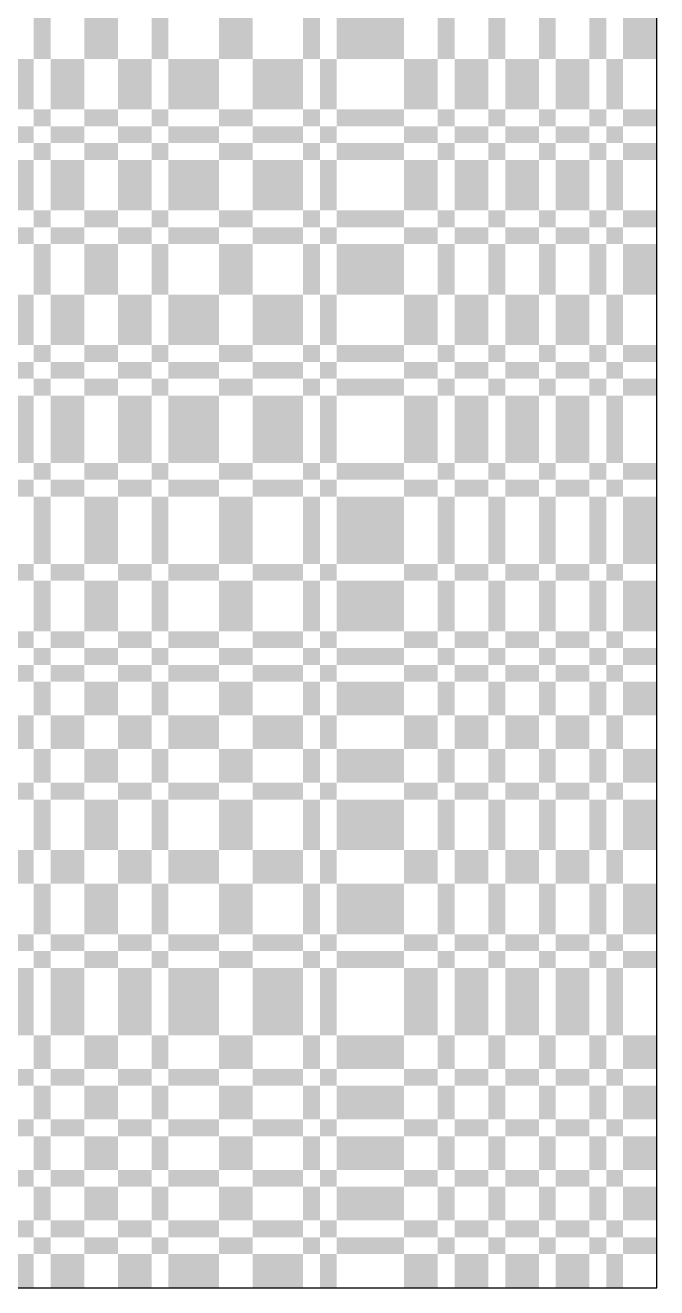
# Model space of a CAD drawing. Extents: x 0 to 10, y 0 to 10.
# Drawn here: x 8.25 to 9, y 1 to 2.5 of the extents above; entities that cross this region are included whole.
import ezdxf

# ---------------------------------------------------------------- set-up
doc = ezdxf.new("R2010")
doc.units = 0
doc.header["$MEASUREMENT"] = 0
doc.layers.add('CHROME', color=7, linetype='Continuous')
doc.layers.add('OUTLINE', color=7, linetype='Continuous')

msp = doc.modelspace()

# ---------------------------------------------------------------- linework, layer by layer
at = {"layer": 'CHROME'}
for points in [[(8.26, 2.46), (8.28, 2.46), (8.26, 2.54), (8.28, 2.54)], [(8.32, 2.46), (8.36, 2.46), (8.32, 2.54), (8.36, 2.54)], [(8.4, 2.46), (8.42, 2.46), (8.4, 2.54), (8.42, 2.54)], [(8.48, 2.46), (8.52, 2.46), (8.48, 2.54), (8.52, 2.54)], [(8.58, 2.46), (8.6, 2.46), (8.58, 2.54), (8.6, 2.54)], [(8.62, 2.46), (8.7, 2.46), (8.62, 2.54), (8.7, 2.54)], [(8.74, 2.46), (8.76, 2.46), (8.74, 2.54), (8.76, 2.54)], [(8.8, 2.46), (8.82, 2.46), (8.8, 2.54), (8.82, 2.54)], [(8.86, 2.46), (8.88, 2.46), (8.86, 2.54), (8.88, 2.54)], [(8.92, 2.46), (8.94, 2.46), (8.92, 2.54), (8.94, 2.54)], [(8.96, 2.46), (9, 2.46), (8.96, 2.54), (9, 2.54)], [(8.24, 2.4), (8.26, 2.4), (8.24, 2.46), (8.26, 2.46)], [(8.28, 2.4), (8.32, 2.4), (8.28, 2.46), (8.32, 2.46)], [(8.36, 2.4), (8.4, 2.4), (8.36, 2.46), (8.4, 2.46)], [(8.42, 2.4), (8.48, 2.4), (8.42, 2.46), (8.48, 2.46)], [(8.52, 2.4), (8.58, 2.4), (8.52, 2.46), (8.58, 2.46)], [(8.6, 2.4), (8.62, 2.4), (8.6, 2.46), (8.62, 2.46)], [(8.7, 2.4), (8.74, 2.4), (8.7, 2.46), (8.74, 2.46)], [(8.76, 2.4), (8.8, 2.4), (8.76, 2.46), (8.8, 2.46)], [(8.82, 2.4), (8.86, 2.4), (8.82, 2.46), (8.86, 2.46)], [(8.88, 2.4), (8.92, 2.4), (8.88, 2.46), (8.92, 2.46)], [(8.94, 2.4), (8.96, 2.4), (8.94, 2.46), (8.96, 2.46)], [(8.26, 2.38), (8.28, 2.38), (8.26, 2.4), (8.28, 2.4)], [(8.32, 2.38), (8.36, 2.38), (8.32, 2.4), (8.36, 2.4)], [(8.4, 2.38), (8.42, 2.38), (8.4, 2.4), (8.42, 2.4)], [(8.48, 2.38), (8.52, 2.38), (8.48, 2.4), (8.52, 2.4)], [(8.58, 2.38), (8.6, 2.38), (8.58, 2.4), (8.6, 2.4)], [(8.62, 2.38), (8.7, 2.38), (8.62, 2.4), (8.7, 2.4)], [(8.74, 2.38), (8.76, 2.38), (8.74, 2.4), (8.76, 2.4)], [(8.8, 2.38), (8.82, 2.38), (8.8, 2.4), (8.82, 2.4)], [(8.86, 2.38), (8.88, 2.38), (8.86, 2.4), (8.88, 2.4)], [(8.92, 2.38), (8.94, 2.38), (8.92, 2.4), (8.94, 2.4)], [(8.96, 2.38), (9, 2.38), (8.96, 2.4), (9, 2.4)], [(8.24, 2.36), (8.26, 2.36), (8.24, 2.38), (8.26, 2.38)], [(8.28, 2.36), (8.32, 2.36), (8.28, 2.38), (8.32, 2.38)], [(8.36, 2.36), (8.4, 2.36), (8.36, 2.38), (8.4, 2.38)], [(8.42, 2.36), (8.48, 2.36), (8.42, 2.38), (8.48, 2.38)], [(8.52, 2.36), (8.58, 2.36), (8.52, 2.38), (8.58, 2.38)], [(8.6, 2.36), (8.62, 2.36), (8.6, 2.38), (8.62, 2.38)], [(8.7, 2.36), (8.74, 2.36), (8.7, 2.38), (8.74, 2.38)], [(8.76, 2.36), (8.8, 2.36), (8.76, 2.38), (8.8, 2.38)], [(8.82, 2.36), (8.86, 2.36), (8.82, 2.38), (8.86, 2.38)], [(8.88, 2.36), (8.92, 2.36), (8.88, 2.38), (8.92, 2.38)], [(8.94, 2.36), (8.96, 2.36), (8.94, 2.38), (8.96, 2.38)], [(8.26, 2.34), (8.28, 2.34), (8.26, 2.36), (8.28, 2.36)], [(8.32, 2.34), (8.36, 2.34), (8.32, 2.36), (8.36, 2.36)], [(8.4, 2.34), (8.42, 2.34), (8.4, 2.36), (8.42, 2.36)], [(8.48, 2.34), (8.52, 2.34), (8.48, 2.36), (8.52, 2.36)], [(8.58, 2.34), (8.6, 2.34), (8.58, 2.36), (8.6, 2.36)], [(8.62, 2.34), (8.7, 2.34), (8.62, 2.36), (8.7, 2.36)], [(8.74, 2.34), (8.76, 2.34), (8.74, 2.36), (8.76, 2.36)], [(8.8, 2.34), (8.82, 2.34), (8.8, 2.36), (8.82, 2.36)], [(8.86, 2.34), (8.88, 2.34), (8.86, 2.36), (8.88, 2.36)], [(8.92, 2.34), (8.94, 2.34), (8.92, 2.36), (8.94, 2.36)], [(8.96, 2.34), (9, 2.34), (8.96, 2.36), (9, 2.36)], [(8.24, 2.28), (8.26, 2.28), (8.24, 2.34), (8.26, 2.34)], [(8.28, 2.28), (8.32, 2.28), (8.28, 2.34), (8.32, 2.34)], [(8.36, 2.28), (8.4, 2.28), (8.36, 2.34), (8.4, 2.34)], [(8.42, 2.28), (8.48, 2.28), (8.42, 2.34), (8.48, 2.34)], [(8.52, 2.28), (8.58, 2.28), (8.52, 2.34), (8.58, 2.34)], [(8.6, 2.28), (8.62, 2.28), (8.6, 2.34), (8.62, 2.34)], [(8.7, 2.28), (8.74, 2.28), (8.7, 2.34), (8.74, 2.34)], [(8.76, 2.28), (8.8, 2.28), (8.76, 2.34), (8.8, 2.34)], [(8.82, 2.28), (8.86, 2.28), (8.82, 2.34), (8.86, 2.34)], [(8.88, 2.28), (8.92, 2.28), (8.88, 2.34), (8.92, 2.34)], [(8.94, 2.28), (8.96, 2.28), (8.94, 2.34), (8.96, 2.34)], [(8.26, 2.26), (8.28, 2.26), (8.26, 2.28), (8.28, 2.28)], [(8.32, 2.26), (8.36, 2.26), (8.32, 2.28), (8.36, 2.28)], [(8.4, 2.26), (8.42, 2.26), (8.4, 2.28), (8.42, 2.28)], [(8.48, 2.26), (8.52, 2.26), (8.48, 2.28), (8.52, 2.28)], [(8.58, 2.26), (8.6, 2.26), (8.58, 2.28), (8.6, 2.28)], [(8.62, 2.26), (8.7, 2.26), (8.62, 2.28), (8.7, 2.28)], [(8.74, 2.26), (8.76, 2.26), (8.74, 2.28), (8.76, 2.28)], [(8.8, 2.26), (8.82, 2.26), (8.8, 2.28), (8.82, 2.28)], [(8.86, 2.26), (8.88, 2.26), (8.86, 2.28), (8.88, 2.28)], [(8.92, 2.26), (8.94, 2.26), (8.92, 2.28), (8.94, 2.28)], [(8.96, 2.26), (9, 2.26), (8.96, 2.28), (9, 2.28)], [(8.24, 2.24), (8.26, 2.24), (8.24, 2.26), (8.26, 2.26)], [(8.28, 2.24), (8.32, 2.24), (8.28, 2.26), (8.32, 2.26)], [(8.36, 2.24), (8.4, 2.24), (8.36, 2.26), (8.4, 2.26)], [(8.42, 2.24), (8.48, 2.24), (8.42, 2.26), (8.48, 2.26)], [(8.52, 2.24), (8.58, 2.24), (8.52, 2.26), (8.58, 2.26)], [(8.6, 2.24), (8.62, 2.24), (8.6, 2.26), (8.62, 2.26)], [(8.7, 2.24), (8.74, 2.24), (8.7, 2.26), (8.74, 2.26)], [(8.76, 2.24), (8.8, 2.24), (8.76, 2.26), (8.8, 2.26)], [(8.82, 2.24), (8.86, 2.24), (8.82, 2.26), (8.86, 2.26)], [(8.88, 2.24), (8.92, 2.24), (8.88, 2.26), (8.92, 2.26)], [(8.94, 2.24), (8.96, 2.24), (8.94, 2.26), (8.96, 2.26)], [(8.26, 2.18), (8.28, 2.18), (8.26, 2.24), (8.28, 2.24)], [(8.32, 2.18), (8.36, 2.18), (8.32, 2.24), (8.36, 2.24)], [(8.4, 2.18), (8.42, 2.18), (8.4, 2.24), (8.42, 2.24)], [(8.48, 2.18), (8.52, 2.18), (8.48, 2.24), (8.52, 2.24)], [(8.58, 2.18), (8.6, 2.18), (8.58, 2.24), (8.6, 2.24)], [(8.62, 2.18), (8.7, 2.18), (8.62, 2.24), (8.7, 2.24)], [(8.74, 2.18), (8.76, 2.18), (8.74, 2.24), (8.76, 2.24)], [(8.8, 2.18), (8.82, 2.18), (8.8, 2.24), (8.82, 2.24)], [(8.86, 2.18), (8.88, 2.18), (8.86, 2.24), (8.88, 2.24)], [(8.92, 2.18), (8.94, 2.18), (8.92, 2.24), (8.94, 2.24)], [(8.96, 2.18), (9, 2.18), (8.96, 2.24), (9, 2.24)], [(8.24, 2.12), (8.26, 2.12), (8.24, 2.18), (8.26, 2.18)], [(8.28, 2.12), (8.32, 2.12), (8.28, 2.18), (8.32, 2.18)], [(8.36, 2.12), (8.4, 2.12), (8.36, 2.18), (8.4, 2.18)], [(8.42, 2.12), (8.48, 2.12), (8.42, 2.18), (8.48, 2.18)], [(8.52, 2.12), (8.58, 2.12), (8.52, 2.18), (8.58, 2.18)], [(8.6, 2.12), (8.62, 2.12), (8.6, 2.18), (8.62, 2.18)], [(8.7, 2.12), (8.74, 2.12), (8.7, 2.18), (8.74, 2.18)], [(8.76, 2.12), (8.8, 2.12), (8.76, 2.18), (8.8, 2.18)], [(8.82, 2.12), (8.86, 2.12), (8.82, 2.18), (8.86, 2.18)], [(8.88, 2.12), (8.92, 2.12), (8.88, 2.18), (8.92, 2.18)], [(8.94, 2.12), (8.96, 2.12), (8.94, 2.18), (8.96, 2.18)], [(8.26, 2.1), (8.28, 2.1), (8.26, 2.12), (8.28, 2.12)], [(8.32, 2.1), (8.36, 2.1), (8.32, 2.12), (8.36, 2.12)], [(8.4, 2.1), (8.42, 2.1), (8.4, 2.12), (8.42, 2.12)], [(8.48, 2.1), (8.52, 2.1), (8.48, 2.12), (8.52, 2.12)], [(8.58, 2.1), (8.6, 2.1), (8.58, 2.12), (8.6, 2.12)], [(8.62, 2.1), (8.7, 2.1), (8.62, 2.12), (8.7, 2.12)], [(8.74, 2.1), (8.76, 2.1), (8.74, 2.12), (8.76, 2.12)], [(8.8, 2.1), (8.82, 2.1), (8.8, 2.12), (8.82, 2.12)], [(8.86, 2.1), (8.88, 2.1), (8.86, 2.12), (8.88, 2.12)], [(8.92, 2.1), (8.94, 2.1), (8.92, 2.12), (8.94, 2.12)], [(8.96, 2.1), (9, 2.1), (8.96, 2.12), (9, 2.12)], [(8.24, 2.08), (8.26, 2.08), (8.24, 2.1), (8.26, 2.1)], [(8.28, 2.08), (8.32, 2.08), (8.28, 2.1), (8.32, 2.1)], [(8.36, 2.08), (8.4, 2.08), (8.36, 2.1), (8.4, 2.1)], [(8.42, 2.08), (8.48, 2.08), (8.42, 2.1), (8.48, 2.1)], [(8.52, 2.08), (8.58, 2.08), (8.52, 2.1), (8.58, 2.1)], [(8.6, 2.08), (8.62, 2.08), (8.6, 2.1), (8.62, 2.1)], [(8.7, 2.08), (8.74, 2.08), (8.7, 2.1), (8.74, 2.1)], [(8.76, 2.08), (8.8, 2.08), (8.76, 2.1), (8.8, 2.1)], [(8.82, 2.08), (8.86, 2.08), (8.82, 2.1), (8.86, 2.1)], [(8.88, 2.08), (8.92, 2.08), (8.88, 2.1), (8.92, 2.1)], [(8.94, 2.08), (8.96, 2.08), (8.94, 2.1), (8.96, 2.1)], [(8.26, 2.06), (8.28, 2.06), (8.26, 2.08), (8.28, 2.08)], [(8.32, 2.06), (8.36, 2.06), (8.32, 2.08), (8.36, 2.08)], [(8.4, 2.06), (8.42, 2.06), (8.4, 2.08), (8.42, 2.08)], [(8.48, 2.06), (8.52, 2.06), (8.48, 2.08), (8.52, 2.08)], [(8.58, 2.06), (8.6, 2.06), (8.58, 2.08), (8.6, 2.08)], [(8.62, 2.06), (8.7, 2.06), (8.62, 2.08), (8.7, 2.08)], [(8.74, 2.06), (8.76, 2.06), (8.74, 2.08), (8.76, 2.08)], [(8.8, 2.06), (8.82, 2.06), (8.8, 2.08), (8.82, 2.08)], [(8.86, 2.06), (8.88, 2.06), (8.86, 2.08), (8.88, 2.08)], [(8.92, 2.06), (8.94, 2.06), (8.92, 2.08), (8.94, 2.08)], [(8.96, 2.06), (9, 2.06), (8.96, 2.08), (9, 2.08)], [(8.24, 1.98), (8.26, 1.98), (8.24, 2.06), (8.26, 2.06)], [(8.28, 1.98), (8.32, 1.98), (8.28, 2.06), (8.32, 2.06)], [(8.36, 1.98), (8.4, 1.98), (8.36, 2.06), (8.4, 2.06)], [(8.42, 1.98), (8.48, 1.98), (8.42, 2.06), (8.48, 2.06)], [(8.52, 1.98), (8.58, 1.98), (8.52, 2.06), (8.58, 2.06)], [(8.6, 1.98), (8.62, 1.98), (8.6, 2.06), (8.62, 2.06)], [(8.7, 1.98), (8.74, 1.98), (8.7, 2.06), (8.74, 2.06)], [(8.76, 1.98), (8.8, 1.98), (8.76, 2.06), (8.8, 2.06)], [(8.82, 1.98), (8.86, 1.98), (8.82, 2.06), (8.86, 2.06)], [(8.88, 1.98), (8.92, 1.98), (8.88, 2.06), (8.92, 2.06)], [(8.94, 1.98), (8.96, 1.98), (8.94, 2.06), (8.96, 2.06)], [(8.26, 1.96), (8.28, 1.96), (8.26, 1.98), (8.28, 1.98)], [(8.32, 1.96), (8.36, 1.96), (8.32, 1.98), (8.36, 1.98)], [(8.4, 1.96), (8.42, 1.96), (8.4, 1.98), (8.42, 1.98)], [(8.48, 1.96), (8.52, 1.96), (8.48, 1.98), (8.52, 1.98)], [(8.58, 1.96), (8.6, 1.96), (8.58, 1.98), (8.6, 1.98)], [(8.62, 1.96), (8.7, 1.96), (8.62, 1.98), (8.7, 1.98)], [(8.74, 1.96), (8.76, 1.96), (8.74, 1.98), (8.76, 1.98)], [(8.8, 1.96), (8.82, 1.96), (8.8, 1.98), (8.82, 1.98)], [(8.86, 1.96), (8.88, 1.96), (8.86, 1.98), (8.88, 1.98)], [(8.92, 1.96), (8.94, 1.96), (8.92, 1.98), (8.94, 1.98)], [(8.96, 1.96), (9, 1.96), (8.96, 1.98), (9, 1.98)], [(8.24, 1.94), (8.26, 1.94), (8.24, 1.96), (8.26, 1.96)], [(8.28, 1.94), (8.32, 1.94), (8.28, 1.96), (8.32, 1.96)], [(8.36, 1.94), (8.4, 1.94), (8.36, 1.96), (8.4, 1.96)], [(8.42, 1.94), (8.48, 1.94), (8.42, 1.96), (8.48, 1.96)], [(8.52, 1.94), (8.58, 1.94), (8.52, 1.96), (8.58, 1.96)], [(8.6, 1.94), (8.62, 1.94), (8.6, 1.96), (8.62, 1.96)], [(8.7, 1.94), (8.74, 1.94), (8.7, 1.96), (8.74, 1.96)], [(8.76, 1.94), (8.8, 1.94), (8.76, 1.96), (8.8, 1.96)], [(8.82, 1.94), (8.86, 1.94), (8.82, 1.96), (8.86, 1.96)], [(8.88, 1.94), (8.92, 1.94), (8.88, 1.96), (8.92, 1.96)], [(8.94, 1.94), (8.96, 1.94), (8.94, 1.96), (8.96, 1.96)], [(8.26, 1.86), (8.28, 1.86), (8.26, 1.94), (8.28, 1.94)], [(8.32, 1.86), (8.36, 1.86), (8.32, 1.94), (8.36, 1.94)], [(8.4, 1.86), (8.42, 1.86), (8.4, 1.94), (8.42, 1.94)], [(8.48, 1.86), (8.52, 1.86), (8.48, 1.94), (8.52, 1.94)], [(8.58, 1.86), (8.6, 1.86), (8.58, 1.94), (8.6, 1.94)], [(8.62, 1.86), (8.7, 1.86), (8.62, 1.94), (8.7, 1.94)], [(8.74, 1.86), (8.76, 1.86), (8.74, 1.94), (8.76, 1.94)], [(8.8, 1.86), (8.82, 1.86), (8.8, 1.94), (8.82, 1.94)], [(8.86, 1.86), (8.88, 1.86), (8.86, 1.94), (8.88, 1.94)], [(8.92, 1.86), (8.94, 1.86), (8.92, 1.94), (8.94, 1.94)], [(8.96, 1.86), (9, 1.86), (8.96, 1.94), (9, 1.94)], [(8.24, 1.84), (8.26, 1.84), (8.24, 1.86), (8.26, 1.86)], [(8.28, 1.84), (8.32, 1.84), (8.28, 1.86), (8.32, 1.86)], [(8.36, 1.84), (8.4, 1.84), (8.36, 1.86), (8.4, 1.86)], [(8.42, 1.84), (8.48, 1.84), (8.42, 1.86), (8.48, 1.86)], [(8.52, 1.84), (8.58, 1.84), (8.52, 1.86), (8.58, 1.86)], [(8.6, 1.84), (8.62, 1.84), (8.6, 1.86), (8.62, 1.86)], [(8.7, 1.84), (8.74, 1.84), (8.7, 1.86), (8.74, 1.86)], [(8.76, 1.84), (8.8, 1.84), (8.76, 1.86), (8.8, 1.86)], [(8.82, 1.84), (8.86, 1.84), (8.82, 1.86), (8.86, 1.86)], [(8.88, 1.84), (8.92, 1.84), (8.88, 1.86), (8.92, 1.86)], [(8.94, 1.84), (8.96, 1.84), (8.94, 1.86), (8.96, 1.86)], [(8.26, 1.78), (8.28, 1.78), (8.26, 1.84), (8.28, 1.84)], [(8.32, 1.78), (8.36, 1.78), (8.32, 1.84), (8.36, 1.84)], [(8.4, 1.78), (8.42, 1.78), (8.4, 1.84), (8.42, 1.84)], [(8.48, 1.78), (8.52, 1.78), (8.48, 1.84), (8.52, 1.84)], [(8.58, 1.78), (8.6, 1.78), (8.58, 1.84), (8.6, 1.84)], [(8.62, 1.78), (8.7, 1.78), (8.62, 1.84), (8.7, 1.84)], [(8.74, 1.78), (8.76, 1.78), (8.74, 1.84), (8.76, 1.84)], [(8.8, 1.78), (8.82, 1.78), (8.8, 1.84), (8.82, 1.84)], [(8.86, 1.78), (8.88, 1.78), (8.86, 1.84), (8.88, 1.84)], [(8.92, 1.78), (8.94, 1.78), (8.92, 1.84), (8.94, 1.84)], [(8.96, 1.78), (9, 1.78), (8.96, 1.84), (9, 1.84)], [(8.24, 1.76), (8.26, 1.76), (8.24, 1.78), (8.26, 1.78)], [(8.28, 1.76), (8.32, 1.76), (8.28, 1.78), (8.32, 1.78)], [(8.36, 1.76), (8.4, 1.76), (8.36, 1.78), (8.4, 1.78)], [(8.42, 1.76), (8.48, 1.76), (8.42, 1.78), (8.48, 1.78)], [(8.52, 1.76), (8.58, 1.76), (8.52, 1.78), (8.58, 1.78)], [(8.6, 1.76), (8.62, 1.76), (8.6, 1.78), (8.62, 1.78)], [(8.7, 1.76), (8.74, 1.76), (8.7, 1.78), (8.74, 1.78)], [(8.76, 1.76), (8.8, 1.76), (8.76, 1.78), (8.8, 1.78)], [(8.82, 1.76), (8.86, 1.76), (8.82, 1.78), (8.86, 1.78)], [(8.88, 1.76), (8.92, 1.76), (8.88, 1.78), (8.92, 1.78)], [(8.94, 1.76), (8.96, 1.76), (8.94, 1.78), (8.96, 1.78)], [(8.26, 1.74), (8.28, 1.74), (8.26, 1.76), (8.28, 1.76)], [(8.32, 1.74), (8.36, 1.74), (8.32, 1.76), (8.36, 1.76)], [(8.4, 1.74), (8.42, 1.74), (8.4, 1.76), (8.42, 1.76)], [(8.48, 1.74), (8.52, 1.74), (8.48, 1.76), (8.52, 1.76)], [(8.58, 1.74), (8.6, 1.74), (8.58, 1.76), (8.6, 1.76)], [(8.62, 1.74), (8.7, 1.74), (8.62, 1.76), (8.7, 1.76)], [(8.74, 1.74), (8.76, 1.74), (8.74, 1.76), (8.76, 1.76)], [(8.8, 1.74), (8.82, 1.74), (8.8, 1.76), (8.82, 1.76)], [(8.86, 1.74), (8.88, 1.74), (8.86, 1.76), (8.88, 1.76)], [(8.92, 1.74), (8.94, 1.74), (8.92, 1.76), (8.94, 1.76)], [(8.96, 1.74), (9, 1.74), (8.96, 1.76), (9, 1.76)], [(8.24, 1.72), (8.26, 1.72), (8.24, 1.74), (8.26, 1.74)], [(8.28, 1.72), (8.32, 1.72), (8.28, 1.74), (8.32, 1.74)], [(8.36, 1.72), (8.4, 1.72), (8.36, 1.74), (8.4, 1.74)], [(8.42, 1.72), (8.48, 1.72), (8.42, 1.74), (8.48, 1.74)], [(8.52, 1.72), (8.58, 1.72), (8.52, 1.74), (8.58, 1.74)], [(8.6, 1.72), (8.62, 1.72), (8.6, 1.74), (8.62, 1.74)], [(8.7, 1.72), (8.74, 1.72), (8.7, 1.74), (8.74, 1.74)], [(8.76, 1.72), (8.8, 1.72), (8.76, 1.74), (8.8, 1.74)], [(8.82, 1.72), (8.86, 1.72), (8.82, 1.74), (8.86, 1.74)], [(8.88, 1.72), (8.92, 1.72), (8.88, 1.74), (8.92, 1.74)], [(8.94, 1.72), (8.96, 1.72), (8.94, 1.74), (8.96, 1.74)], [(8.26, 1.68), (8.28, 1.68), (8.26, 1.72), (8.28, 1.72)], [(8.32, 1.68), (8.36, 1.68), (8.32, 1.72), (8.36, 1.72)], [(8.4, 1.68), (8.42, 1.68), (8.4, 1.72), (8.42, 1.72)], [(8.48, 1.68), (8.52, 1.68), (8.48, 1.72), (8.52, 1.72)], [(8.58, 1.68), (8.6, 1.68), (8.58, 1.72), (8.6, 1.72)], [(8.62, 1.68), (8.7, 1.68), (8.62, 1.72), (8.7, 1.72)], [(8.74, 1.68), (8.76, 1.68), (8.74, 1.72), (8.76, 1.72)], [(8.8, 1.68), (8.82, 1.68), (8.8, 1.72), (8.82, 1.72)], [(8.86, 1.68), (8.88, 1.68), (8.86, 1.72), (8.88, 1.72)], [(8.92, 1.68), (8.94, 1.68), (8.92, 1.72), (8.94, 1.72)], [(8.96, 1.68), (9, 1.68), (8.96, 1.72), (9, 1.72)], [(8.24, 1.64), (8.26, 1.64), (8.24, 1.68), (8.26, 1.68)], [(8.28, 1.64), (8.32, 1.64), (8.28, 1.68), (8.32, 1.68)], [(8.36, 1.64), (8.4, 1.64), (8.36, 1.68), (8.4, 1.68)], [(8.42, 1.64), (8.48, 1.64), (8.42, 1.68), (8.48, 1.68)], [(8.52, 1.64), (8.58, 1.64), (8.52, 1.68), (8.58, 1.68)], [(8.6, 1.64), (8.62, 1.64), (8.6, 1.68), (8.62, 1.68)], [(8.7, 1.64), (8.74, 1.64), (8.7, 1.68), (8.74, 1.68)], [(8.76, 1.64), (8.8, 1.64), (8.76, 1.68), (8.8, 1.68)], [(8.82, 1.64), (8.86, 1.64), (8.82, 1.68), (8.86, 1.68)], [(8.88, 1.64), (8.92, 1.64), (8.88, 1.68), (8.92, 1.68)], [(8.94, 1.64), (8.96, 1.64), (8.94, 1.68), (8.96, 1.68)], [(8.26, 1.6), (8.28, 1.6), (8.26, 1.64), (8.28, 1.64)], [(8.32, 1.6), (8.36, 1.6), (8.32, 1.64), (8.36, 1.64)], [(8.4, 1.6), (8.42, 1.6), (8.4, 1.64), (8.42, 1.64)], [(8.48, 1.6), (8.52, 1.6), (8.48, 1.64), (8.52, 1.64)], [(8.58, 1.6), (8.6, 1.6), (8.58, 1.64), (8.6, 1.64)], [(8.62, 1.6), (8.7, 1.6), (8.62, 1.64), (8.7, 1.64)], [(8.74, 1.6), (8.76, 1.6), (8.74, 1.64), (8.76, 1.64)], [(8.8, 1.6), (8.82, 1.6), (8.8, 1.64), (8.82, 1.64)], [(8.86, 1.6), (8.88, 1.6), (8.86, 1.64), (8.88, 1.64)], [(8.92, 1.6), (8.94, 1.6), (8.92, 1.64), (8.94, 1.64)], [(8.96, 1.6), (9, 1.6), (8.96, 1.64), (9, 1.64)], [(8.24, 1.58), (8.26, 1.58), (8.24, 1.6), (8.26, 1.6)], [(8.28, 1.58), (8.32, 1.58), (8.28, 1.6), (8.32, 1.6)], [(8.36, 1.58), (8.4, 1.58), (8.36, 1.6), (8.4, 1.6)], [(8.42, 1.58), (8.48, 1.58), (8.42, 1.6), (8.48, 1.6)], [(8.52, 1.58), (8.58, 1.58), (8.52, 1.6), (8.58, 1.6)], [(8.6, 1.58), (8.62, 1.58), (8.6, 1.6), (8.62, 1.6)], [(8.7, 1.58), (8.74, 1.58), (8.7, 1.6), (8.74, 1.6)], [(8.76, 1.58), (8.8, 1.58), (8.76, 1.6), (8.8, 1.6)], [(8.82, 1.58), (8.86, 1.58), (8.82, 1.6), (8.86, 1.6)], [(8.88, 1.58), (8.92, 1.58), (8.88, 1.6), (8.92, 1.6)], [(8.94, 1.58), (8.96, 1.58), (8.94, 1.6), (8.96, 1.6)], [(8.26, 1.52), (8.28, 1.52), (8.26, 1.58), (8.28, 1.58)], [(8.32, 1.52), (8.36, 1.52), (8.32, 1.58), (8.36, 1.58)], [(8.4, 1.52), (8.42, 1.52), (8.4, 1.58), (8.42, 1.58)], [(8.48, 1.52), (8.52, 1.52), (8.48, 1.58), (8.52, 1.58)], [(8.58, 1.52), (8.6, 1.52), (8.58, 1.58), (8.6, 1.58)], [(8.62, 1.52), (8.7, 1.52), (8.62, 1.58), (8.7, 1.58)], [(8.74, 1.52), (8.76, 1.52), (8.74, 1.58), (8.76, 1.58)], [(8.8, 1.52), (8.82, 1.52), (8.8, 1.58), (8.82, 1.58)], [(8.86, 1.52), (8.88, 1.52), (8.86, 1.58), (8.88, 1.58)], [(8.92, 1.52), (8.94, 1.52), (8.92, 1.58), (8.94, 1.58)], [(8.96, 1.52), (9, 1.52), (8.96, 1.58), (9, 1.58)], [(8.24, 1.48), (8.26, 1.48), (8.24, 1.52), (8.26, 1.52)], [(8.28, 1.48), (8.32, 1.48), (8.28, 1.52), (8.32, 1.52)], [(8.36, 1.48), (8.4, 1.48), (8.36, 1.52), (8.4, 1.52)], [(8.42, 1.48), (8.48, 1.48), (8.42, 1.52), (8.48, 1.52)], [(8.52, 1.48), (8.58, 1.48), (8.52, 1.52), (8.58, 1.52)], [(8.6, 1.48), (8.62, 1.48), (8.6, 1.52), (8.62, 1.52)], [(8.7, 1.48), (8.74, 1.48), (8.7, 1.52), (8.74, 1.52)], [(8.76, 1.48), (8.8, 1.48), (8.76, 1.52), (8.8, 1.52)], [(8.82, 1.48), (8.86, 1.48), (8.82, 1.52), (8.86, 1.52)], [(8.88, 1.48), (8.92, 1.48), (8.88, 1.52), (8.92, 1.52)], [(8.94, 1.48), (8.96, 1.48), (8.94, 1.52), (8.96, 1.52)], [(8.26, 1.42), (8.28, 1.42), (8.26, 1.48), (8.28, 1.48)], [(8.32, 1.42), (8.36, 1.42), (8.32, 1.48), (8.36, 1.48)], [(8.4, 1.42), (8.42, 1.42), (8.4, 1.48), (8.42, 1.48)], [(8.48, 1.42), (8.52, 1.42), (8.48, 1.48), (8.52, 1.48)], [(8.58, 1.42), (8.6, 1.42), (8.58, 1.48), (8.6, 1.48)], [(8.62, 1.42), (8.7, 1.42), (8.62, 1.48), (8.7, 1.48)], [(8.74, 1.42), (8.76, 1.42), (8.74, 1.48), (8.76, 1.48)], [(8.8, 1.42), (8.82, 1.42), (8.8, 1.48), (8.82, 1.48)], [(8.86, 1.42), (8.88, 1.42), (8.86, 1.48), (8.88, 1.48)], [(8.92, 1.42), (8.94, 1.42), (8.92, 1.48), (8.94, 1.48)], [(8.96, 1.42), (9, 1.42), (8.96, 1.48), (9, 1.48)], [(8.24, 1.4), (8.26, 1.4), (8.24, 1.42), (8.26, 1.42)], [(8.28, 1.4), (8.32, 1.4), (8.28, 1.42), (8.32, 1.42)], [(8.36, 1.4), (8.4, 1.4), (8.36, 1.42), (8.4, 1.42)], [(8.42, 1.4), (8.48, 1.4), (8.42, 1.42), (8.48, 1.42)], [(8.52, 1.4), (8.58, 1.4), (8.52, 1.42), (8.58, 1.42)], [(8.6, 1.4), (8.62, 1.4), (8.6, 1.42), (8.62, 1.42)], [(8.7, 1.4), (8.74, 1.4), (8.7, 1.42), (8.74, 1.42)], [(8.76, 1.4), (8.8, 1.4), (8.76, 1.42), (8.8, 1.42)], [(8.82, 1.4), (8.86, 1.4), (8.82, 1.42), (8.86, 1.42)], [(8.88, 1.4), (8.92, 1.4), (8.88, 1.42), (8.92, 1.42)], [(8.94, 1.4), (8.96, 1.4), (8.94, 1.42), (8.96, 1.42)], [(8.26, 1.38), (8.28, 1.38), (8.26, 1.4), (8.28, 1.4)], [(8.32, 1.38), (8.36, 1.38), (8.32, 1.4), (8.36, 1.4)], [(8.4, 1.38), (8.42, 1.38), (8.4, 1.4), (8.42, 1.4)], [(8.48, 1.38), (8.52, 1.38), (8.48, 1.4), (8.52, 1.4)], [(8.58, 1.38), (8.6, 1.38), (8.58, 1.4), (8.6, 1.4)], [(8.62, 1.38), (8.7, 1.38), (8.62, 1.4), (8.7, 1.4)], [(8.74, 1.38), (8.76, 1.38), (8.74, 1.4), (8.76, 1.4)], [(8.8, 1.38), (8.82, 1.38), (8.8, 1.4), (8.82, 1.4)], [(8.86, 1.38), (8.88, 1.38), (8.86, 1.4), (8.88, 1.4)], [(8.92, 1.38), (8.94, 1.38), (8.92, 1.4), (8.94, 1.4)], [(8.96, 1.38), (9, 1.38), (8.96, 1.4), (9, 1.4)], [(8.24, 1.3), (8.26, 1.3), (8.24, 1.38), (8.26, 1.38)], [(8.28, 1.3), (8.32, 1.3), (8.28, 1.38), (8.32, 1.38)], [(8.36, 1.3), (8.4, 1.3), (8.36, 1.38), (8.4, 1.38)], [(8.42, 1.3), (8.48, 1.3), (8.42, 1.38), (8.48, 1.38)], [(8.52, 1.3), (8.58, 1.3), (8.52, 1.38), (8.58, 1.38)], [(8.6, 1.3), (8.62, 1.3), (8.6, 1.38), (8.62, 1.38)], [(8.7, 1.3), (8.74, 1.3), (8.7, 1.38), (8.74, 1.38)], [(8.76, 1.3), (8.8, 1.3), (8.76, 1.38), (8.8, 1.38)], [(8.82, 1.3), (8.86, 1.3), (8.82, 1.38), (8.86, 1.38)], [(8.88, 1.3), (8.92, 1.3), (8.88, 1.38), (8.92, 1.38)], [(8.94, 1.3), (8.96, 1.3), (8.94, 1.38), (8.96, 1.38)], [(8.26, 1.26), (8.28, 1.26), (8.26, 1.3), (8.28, 1.3)], [(8.32, 1.26), (8.36, 1.26), (8.32, 1.3), (8.36, 1.3)], [(8.4, 1.26), (8.42, 1.26), (8.4, 1.3), (8.42, 1.3)], [(8.48, 1.26), (8.52, 1.26), (8.48, 1.3), (8.52, 1.3)], [(8.58, 1.26), (8.6, 1.26), (8.58, 1.3), (8.6, 1.3)], [(8.62, 1.26), (8.7, 1.26), (8.62, 1.3), (8.7, 1.3)], [(8.74, 1.26), (8.76, 1.26), (8.74, 1.3), (8.76, 1.3)], [(8.8, 1.26), (8.82, 1.26), (8.8, 1.3), (8.82, 1.3)], [(8.86, 1.26), (8.88, 1.26), (8.86, 1.3), (8.88, 1.3)], [(8.92, 1.26), (8.94, 1.26), (8.92, 1.3), (8.94, 1.3)], [(8.96, 1.26), (9, 1.26), (8.96, 1.3), (9, 1.3)], [(8.24, 1.24), (8.26, 1.24), (8.24, 1.26), (8.26, 1.26)], [(8.28, 1.24), (8.32, 1.24), (8.28, 1.26), (8.32, 1.26)], [(8.36, 1.24), (8.4, 1.24), (8.36, 1.26), (8.4, 1.26)], [(8.42, 1.24), (8.48, 1.24), (8.42, 1.26), (8.48, 1.26)], [(8.52, 1.24), (8.58, 1.24), (8.52, 1.26), (8.58, 1.26)], [(8.6, 1.24), (8.62, 1.24), (8.6, 1.26), (8.62, 1.26)], [(8.7, 1.24), (8.74, 1.24), (8.7, 1.26), (8.74, 1.26)], [(8.76, 1.24), (8.8, 1.24), (8.76, 1.26), (8.8, 1.26)], [(8.82, 1.24), (8.86, 1.24), (8.82, 1.26), (8.86, 1.26)], [(8.88, 1.24), (8.92, 1.24), (8.88, 1.26), (8.92, 1.26)], [(8.94, 1.24), (8.96, 1.24), (8.94, 1.26), (8.96, 1.26)], [(8.26, 1.2), (8.28, 1.2), (8.26, 1.24), (8.28, 1.24)], [(8.32, 1.2), (8.36, 1.2), (8.32, 1.24), (8.36, 1.24)], [(8.4, 1.2), (8.42, 1.2), (8.4, 1.24), (8.42, 1.24)], [(8.48, 1.2), (8.52, 1.2), (8.48, 1.24), (8.52, 1.24)], [(8.58, 1.2), (8.6, 1.2), (8.58, 1.24), (8.6, 1.24)], [(8.62, 1.2), (8.7, 1.2), (8.62, 1.24), (8.7, 1.24)], [(8.74, 1.2), (8.76, 1.2), (8.74, 1.24), (8.76, 1.24)], [(8.8, 1.2), (8.82, 1.2), (8.8, 1.24), (8.82, 1.24)], [(8.86, 1.2), (8.88, 1.2), (8.86, 1.24), (8.88, 1.24)], [(8.92, 1.2), (8.94, 1.2), (8.92, 1.24), (8.94, 1.24)], [(8.96, 1.2), (9, 1.2), (8.96, 1.24), (9, 1.24)], [(8.24, 1.18), (8.26, 1.18), (8.24, 1.2), (8.26, 1.2)], [(8.28, 1.18), (8.32, 1.18), (8.28, 1.2), (8.32, 1.2)], [(8.36, 1.18), (8.4, 1.18), (8.36, 1.2), (8.4, 1.2)], [(8.42, 1.18), (8.48, 1.18), (8.42, 1.2), (8.48, 1.2)], [(8.52, 1.18), (8.58, 1.18), (8.52, 1.2), (8.58, 1.2)], [(8.6, 1.18), (8.62, 1.18), (8.6, 1.2), (8.62, 1.2)], [(8.7, 1.18), (8.74, 1.18), (8.7, 1.2), (8.74, 1.2)], [(8.76, 1.18), (8.8, 1.18), (8.76, 1.2), (8.8, 1.2)], [(8.82, 1.18), (8.86, 1.18), (8.82, 1.2), (8.86, 1.2)], [(8.88, 1.18), (8.92, 1.18), (8.88, 1.2), (8.92, 1.2)], [(8.94, 1.18), (8.96, 1.18), (8.94, 1.2), (8.96, 1.2)], [(8.26, 1.14), (8.28, 1.14), (8.26, 1.18), (8.28, 1.18)], [(8.32, 1.14), (8.36, 1.14), (8.32, 1.18), (8.36, 1.18)], [(8.4, 1.14), (8.42, 1.14), (8.4, 1.18), (8.42, 1.18)], [(8.48, 1.14), (8.52, 1.14), (8.48, 1.18), (8.52, 1.18)], [(8.58, 1.14), (8.6, 1.14), (8.58, 1.18), (8.6, 1.18)], [(8.62, 1.14), (8.7, 1.14), (8.62, 1.18), (8.7, 1.18)], [(8.74, 1.14), (8.76, 1.14), (8.74, 1.18), (8.76, 1.18)], [(8.8, 1.14), (8.82, 1.14), (8.8, 1.18), (8.82, 1.18)], [(8.86, 1.14), (8.88, 1.14), (8.86, 1.18), (8.88, 1.18)], [(8.92, 1.14), (8.94, 1.14), (8.92, 1.18), (8.94, 1.18)], [(8.96, 1.14), (9, 1.14), (8.96, 1.18), (9, 1.18)], [(8.24, 1.12), (8.26, 1.12), (8.24, 1.14), (8.26, 1.14)], [(8.28, 1.12), (8.32, 1.12), (8.28, 1.14), (8.32, 1.14)], [(8.36, 1.12), (8.4, 1.12), (8.36, 1.14), (8.4, 1.14)], [(8.42, 1.12), (8.48, 1.12), (8.42, 1.14), (8.48, 1.14)], [(8.52, 1.12), (8.58, 1.12), (8.52, 1.14), (8.58, 1.14)], [(8.6, 1.12), (8.62, 1.12), (8.6, 1.14), (8.62, 1.14)], [(8.7, 1.12), (8.74, 1.12), (8.7, 1.14), (8.74, 1.14)], [(8.76, 1.12), (8.8, 1.12), (8.76, 1.14), (8.8, 1.14)], [(8.82, 1.12), (8.86, 1.12), (8.82, 1.14), (8.86, 1.14)], [(8.88, 1.12), (8.92, 1.12), (8.88, 1.14), (8.92, 1.14)], [(8.94, 1.12), (8.96, 1.12), (8.94, 1.14), (8.96, 1.14)], [(8.26, 1.08), (8.28, 1.08), (8.26, 1.12), (8.28, 1.12)], [(8.32, 1.08), (8.36, 1.08), (8.32, 1.12), (8.36, 1.12)], [(8.4, 1.08), (8.42, 1.08), (8.4, 1.12), (8.42, 1.12)], [(8.48, 1.08), (8.52, 1.08), (8.48, 1.12), (8.52, 1.12)], [(8.58, 1.08), (8.6, 1.08), (8.58, 1.12), (8.6, 1.12)], [(8.62, 1.08), (8.7, 1.08), (8.62, 1.12), (8.7, 1.12)], [(8.74, 1.08), (8.76, 1.08), (8.74, 1.12), (8.76, 1.12)], [(8.8, 1.08), (8.82, 1.08), (8.8, 1.12), (8.82, 1.12)], [(8.86, 1.08), (8.88, 1.08), (8.86, 1.12), (8.88, 1.12)], [(8.92, 1.08), (8.94, 1.08), (8.92, 1.12), (8.94, 1.12)], [(8.96, 1.08), (9, 1.08), (8.96, 1.12), (9, 1.12)], [(8.24, 1.06), (8.26, 1.06), (8.24, 1.08), (8.26, 1.08)], [(8.28, 1.06), (8.32, 1.06), (8.28, 1.08), (8.32, 1.08)], [(8.36, 1.06), (8.4, 1.06), (8.36, 1.08), (8.4, 1.08)], [(8.42, 1.06), (8.48, 1.06), (8.42, 1.08), (8.48, 1.08)], [(8.52, 1.06), (8.58, 1.06), (8.52, 1.08), (8.58, 1.08)], [(8.6, 1.06), (8.62, 1.06), (8.6, 1.08), (8.62, 1.08)], [(8.7, 1.06), (8.74, 1.06), (8.7, 1.08), (8.74, 1.08)], [(8.76, 1.06), (8.8, 1.06), (8.76, 1.08), (8.8, 1.08)], [(8.82, 1.06), (8.86, 1.06), (8.82, 1.08), (8.86, 1.08)], [(8.88, 1.06), (8.92, 1.06), (8.88, 1.08), (8.92, 1.08)], [(8.94, 1.06), (8.96, 1.06), (8.94, 1.08), (8.96, 1.08)], [(8.26, 1.04), (8.28, 1.04), (8.26, 1.06), (8.28, 1.06)], [(8.32, 1.04), (8.36, 1.04), (8.32, 1.06), (8.36, 1.06)], [(8.4, 1.04), (8.42, 1.04), (8.4, 1.06), (8.42, 1.06)], [(8.48, 1.04), (8.52, 1.04), (8.48, 1.06), (8.52, 1.06)], [(8.58, 1.04), (8.6, 1.04), (8.58, 1.06), (8.6, 1.06)], [(8.62, 1.04), (8.7, 1.04), (8.62, 1.06), (8.7, 1.06)], [(8.74, 1.04), (8.76, 1.04), (8.74, 1.06), (8.76, 1.06)], [(8.8, 1.04), (8.82, 1.04), (8.8, 1.06), (8.82, 1.06)], [(8.86, 1.04), (8.88, 1.04), (8.86, 1.06), (8.88, 1.06)], [(8.92, 1.04), (8.94, 1.04), (8.92, 1.06), (8.94, 1.06)], [(8.96, 1.04), (9, 1.04), (8.96, 1.06), (9, 1.06)], [(8.24, 1), (8.26, 1), (8.24, 1.04), (8.26, 1.04)], [(8.28, 1), (8.32, 1), (8.28, 1.04), (8.32, 1.04)], [(8.36, 1), (8.4, 1), (8.36, 1.04), (8.4, 1.04)], [(8.42, 1), (8.48, 1), (8.42, 1.04), (8.48, 1.04)], [(8.52, 1), (8.58, 1), (8.52, 1.04), (8.58, 1.04)], [(8.6, 1), (8.62, 1), (8.6, 1.04), (8.62, 1.04)], [(8.7, 1), (8.74, 1), (8.7, 1.04), (8.74, 1.04)], [(8.76, 1), (8.8, 1), (8.76, 1.04), (8.8, 1.04)], [(8.82, 1), (8.86, 1), (8.82, 1.04), (8.86, 1.04)], [(8.88, 1), (8.92, 1), (8.88, 1.04), (8.92, 1.04)], [(8.94, 1), (8.96, 1), (8.94, 1.04), (8.96, 1.04)]]:
    msp.add_solid(points, dxfattribs=at)
at = {"layer": 'OUTLINE'}
for p, q in [((9, 1), (9, 9)), ((1, 1), (9, 1))]:
    msp.add_line(p, q, dxfattribs=at)

doc.saveas('drawing.dxf')
